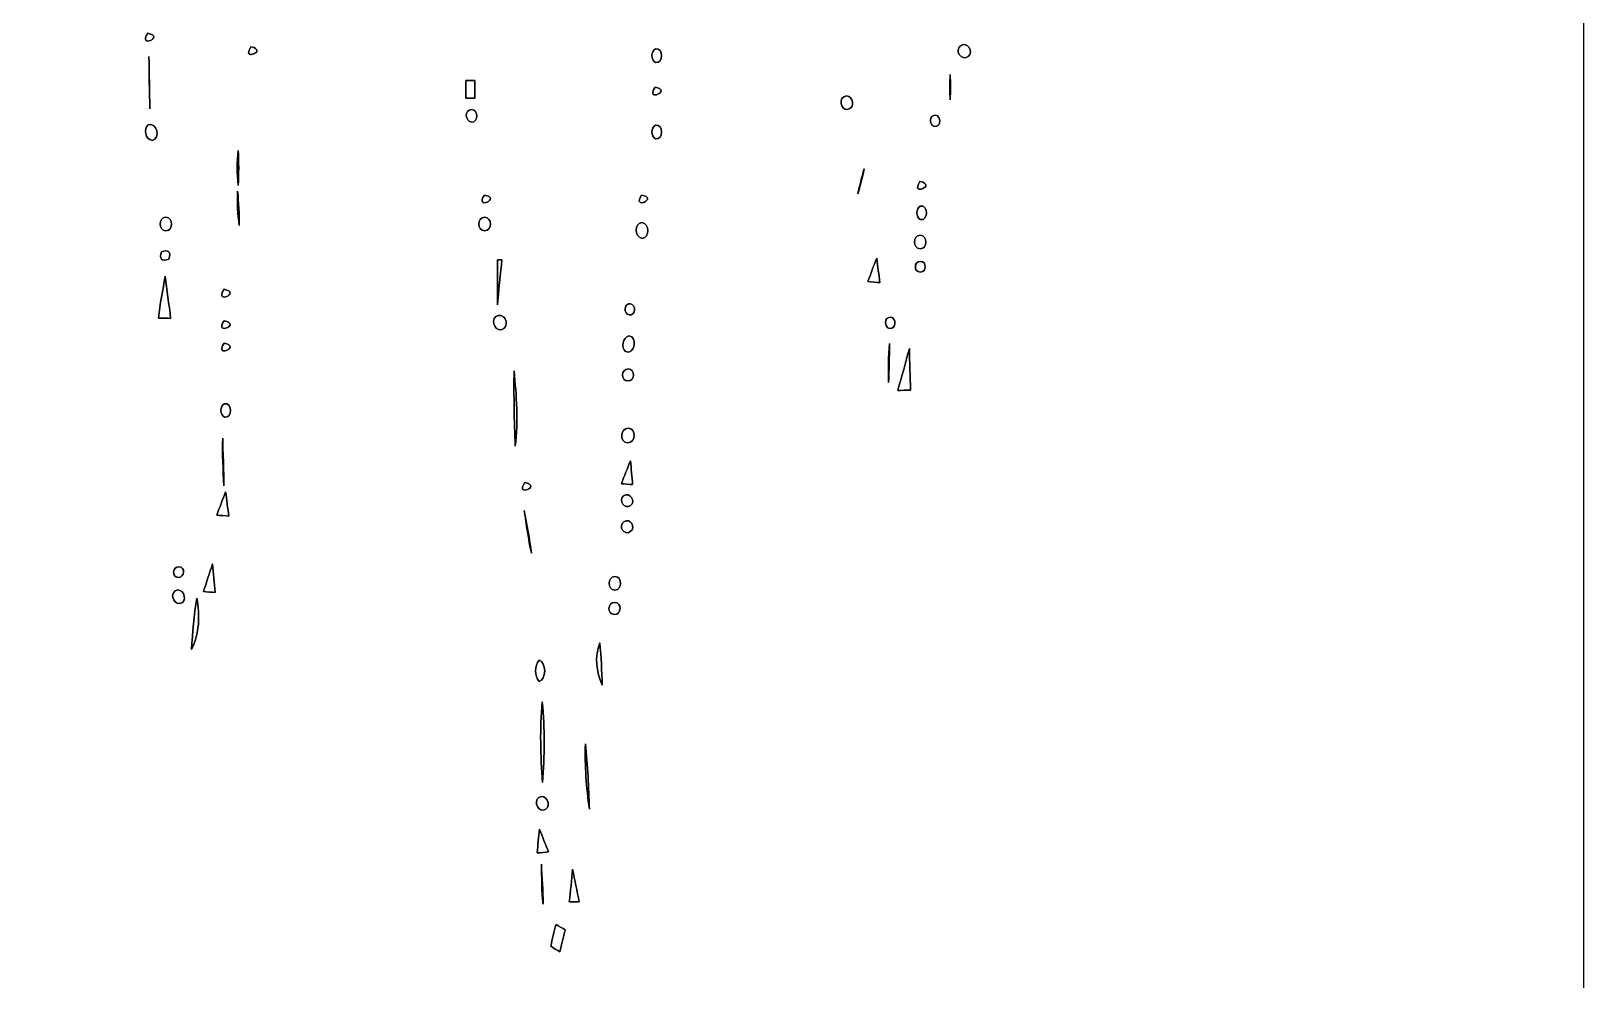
# Model space of a CAD drawing. Header units: centimetres. Extents: x -16.8 to 16.8, y -16.7 to 16.7.
# Drawn here: x 4.57 to 16.77, y 0.39 to 7.85 of the extents above; entities that cross this region are included whole.
import ezdxf

# ---------------------------------------------------------------- set-up
doc = ezdxf.new("R2010")
doc.units = ezdxf.units.CM
doc.header["$MEASUREMENT"] = 0
doc.layers.add('Layer 1', color=7, linetype='Continuous')

msp = doc.modelspace()

# ---------------------------------------------------------------- linework, layer by layer
at = {"layer": 'Layer 1', "color": 7}
for points, knots in [([(-16.77458, 16.66875), (-16.77458, 16.66875), (16.77458, 16.66875), (16.77458, 16.66875), (16.77458, 16.66875), (16.77458, 16.66875), (16.77458, -16.66875), (16.77458, -16.66875), (16.77458, -16.66875), (16.77458, -16.66875), (-16.77458, -16.66875), (-16.77458, -16.66875), (-16.77458, -16.66875), (-16.77458, -16.66875), (-16.77458, 16.66875), (-16.77458, 16.66875), (-16.77458, 16.66875), (-16.77458, 16.66875), (-16.77458, 16.66875), (-16.77458, 16.66875)], [0, 0, 0, 0, 0.16666667, 0.16666667, 0.16666667, 0.16666667, 0.33333333, 0.33333333, 0.33333333, 0.33333333, 0.5, 0.5, 0.5, 0.5, 0.66666667, 0.66666667, 0.66666667, 0.66666667, 1, 1, 1, 1]), ([(5.48993, 7.83061), (5.40879, 7.70961), (5.62857, 7.80309), (5.48993, 7.83061), (5.48993, 7.83061), (5.48993, 7.83061), (5.48993, 7.83061), (5.48993, 7.83061)], [0, 0, 0, 0, 0.33333333, 0.33333333, 0.33333333, 0.33333333, 1, 1, 1, 1]), ([(6.30132, 7.72477), (6.22018, 7.60377), (6.43996, 7.69726), (6.30132, 7.72477), (6.30132, 7.72477), (6.30132, 7.72477), (6.30132, 7.72477), (6.30132, 7.72477)], [0, 0, 0, 0, 0.33333333, 0.33333333, 0.33333333, 0.33333333, 1, 1, 1, 1]), ([(9.47984, 7.70819), (9.44174, 7.68809), (9.44174, 7.62282), (9.47984, 7.60236), (9.47984, 7.60236), (9.54334, 7.59037), (9.54334, 7.72054), (9.47984, 7.70819), (9.47984, 7.70819), (9.47984, 7.70819), (9.47984, 7.70819), (9.47984, 7.70819)], [0, 0, 0, 0, 0.25, 0.25, 0.25, 0.25, 0.5, 0.5, 0.5, 0.5, 1, 1, 1, 1]), ([(11.87732, 7.73218), (11.82476, 7.69691), (11.88332, 7.60801), (11.93518, 7.64893), (11.93518, 7.64893), (11.98704, 7.68421), (11.92847, 7.77346), (11.87732, 7.73218), (11.87732, 7.73218), (11.87732, 7.73218), (11.87732, 7.73218), (11.87732, 7.73218)], [0, 0, 0, 0, 0.25, 0.25, 0.25, 0.25, 0.5, 0.5, 0.5, 0.5, 1, 1, 1, 1]), ([(5.50686, 7.23794), (5.50474, 7.37517), (5.50227, 7.5124), (5.49981, 7.64928), (5.49981, 7.64928), (5.50122, 7.5124), (5.50333, 7.37517), (5.50686, 7.23794), (5.50686, 7.23794), (5.50686, 7.23794), (5.50686, 7.23794), (5.50686, 7.23794)], [0, 0, 0, 0, 0.25, 0.25, 0.25, 0.25, 0.5, 0.5, 0.5, 0.5, 1, 1, 1, 1]), ([(7.99042, 7.46125), (7.99006, 7.41433), (7.99006, 7.36741), (7.99042, 7.32014), (7.99042, 7.32014), (8.00806, 7.32014), (8.04333, 7.32014), (8.06097, 7.32014), (8.06097, 7.32014), (8.06062, 7.36741), (8.06062, 7.41433), (8.06097, 7.46125), (8.06097, 7.46125), (8.04333, 7.46125), (8.00806, 7.46125), (7.99042, 7.46125), (7.99042, 7.46125), (7.99042, 7.46125), (7.99042, 7.46125), (7.99042, 7.46125)], [0, 0, 0, 0, 0.16666667, 0.16666667, 0.16666667, 0.16666667, 0.33333333, 0.33333333, 0.33333333, 0.33333333, 0.5, 0.5, 0.5, 0.5, 0.66666667, 0.66666667, 0.66666667, 0.66666667, 1, 1, 1, 1]), ([(11.79442, 7.50746), (11.79266, 7.44149), (11.79266, 7.37552), (11.79442, 7.3092), (11.79442, 7.3092), (11.79795, 7.37517), (11.79795, 7.44149), (11.79442, 7.50746), (11.79442, 7.50746), (11.79442, 7.50746), (11.79442, 7.50746), (11.79442, 7.50746)], [0, 0, 0, 0, 0.25, 0.25, 0.25, 0.25, 0.5, 0.5, 0.5, 0.5, 1, 1, 1, 1]), ([(9.47632, 7.40728), (9.39518, 7.28627), (9.61496, 7.37976), (9.47632, 7.40728), (9.47632, 7.40728), (9.47632, 7.40728), (9.47632, 7.40728), (9.47632, 7.40728)], [0, 0, 0, 0, 0.33333333, 0.33333333, 0.33333333, 0.33333333, 1, 1, 1, 1]), ([(10.95975, 7.33178), (10.9093, 7.3025), (10.94916, 7.20302), (11.00596, 7.239), (11.00596, 7.239), (11.05782, 7.26828), (11.01549, 7.36494), (10.95975, 7.33178), (10.95975, 7.33178), (10.95975, 7.33178), (10.95975, 7.33178), (10.95975, 7.33178)], [0, 0, 0, 0, 0.25, 0.25, 0.25, 0.25, 0.5, 0.5, 0.5, 0.5, 1, 1, 1, 1]), ([(8.03451, 7.23159), (7.97772, 7.23018), (7.9816, 7.13775), (8.03451, 7.13211), (8.03451, 7.13211), (8.09025, 7.13176), (8.08849, 7.22983), (8.03451, 7.23159), (8.03451, 7.23159), (8.03451, 7.23159), (8.03451, 7.23159), (8.03451, 7.23159)], [0, 0, 0, 0, 0.25, 0.25, 0.25, 0.25, 0.5, 0.5, 0.5, 0.5, 1, 1, 1, 1]), ([(11.6653, 7.18608), (11.61979, 7.17021), (11.63814, 7.08554), (11.68859, 7.10142), (11.68859, 7.10142), (11.73339, 7.11764), (11.71504, 7.20231), (11.6653, 7.18608), (11.6653, 7.18608), (11.6653, 7.18608), (11.6653, 7.18608), (11.6653, 7.18608)], [0, 0, 0, 0, 0.25, 0.25, 0.25, 0.25, 0.5, 0.5, 0.5, 0.5, 1, 1, 1, 1]), ([(5.49381, 7.11165), (5.45359, 7.07884), (5.47194, 6.99841), (5.5245, 6.98994), (5.5245, 6.98994), (5.59752, 6.99841), (5.56048, 7.13846), (5.49381, 7.11165), (5.49381, 7.11165), (5.49381, 7.11165), (5.49381, 7.11165), (5.49381, 7.11165)], [0, 0, 0, 0, 0.25, 0.25, 0.25, 0.25, 0.5, 0.5, 0.5, 0.5, 1, 1, 1, 1]), ([(9.47984, 7.10847), (9.44174, 7.08836), (9.44174, 7.0231), (9.47984, 7.00264), (9.47984, 7.00264), (9.54334, 6.99064), (9.54334, 7.12082), (9.47984, 7.10847), (9.47984, 7.10847), (9.47984, 7.10847), (9.47984, 7.10847), (9.47984, 7.10847)], [0, 0, 0, 0, 0.25, 0.25, 0.25, 0.25, 0.5, 0.5, 0.5, 0.5, 1, 1, 1, 1]), ([(6.20183, 6.63646), (6.20571, 6.72782), (6.20571, 6.81919), (6.20183, 6.91021), (6.20183, 6.91021), (6.18984, 6.81919), (6.18984, 6.72747), (6.20183, 6.63646), (6.20183, 6.63646), (6.20183, 6.63646), (6.20183, 6.63646), (6.20183, 6.63646)], [0, 0, 0, 0, 0.25, 0.25, 0.25, 0.25, 0.5, 0.5, 0.5, 0.5, 1, 1, 1, 1]), ([(11.06981, 6.56907), (11.08922, 6.63399), (11.10509, 6.69996), (11.11991, 6.76593), (11.11991, 6.76593), (11.10015, 6.70101), (11.08357, 6.6354), (11.06981, 6.56907), (11.06981, 6.56907), (11.06981, 6.56907), (11.06981, 6.56907), (11.06981, 6.56907)], [0, 0, 0, 0, 0.25, 0.25, 0.25, 0.25, 0.5, 0.5, 0.5, 0.5, 1, 1, 1, 1]), ([(6.20959, 6.32037), (6.20889, 6.41032), (6.20466, 6.50028), (6.19654, 6.58989), (6.19654, 6.58989), (6.19054, 6.49993), (6.19831, 6.40962), (6.20959, 6.32037), (6.20959, 6.32037), (6.20959, 6.32037), (6.20959, 6.32037), (6.20959, 6.32037)], [0, 0, 0, 0, 0.25, 0.25, 0.25, 0.25, 0.5, 0.5, 0.5, 0.5, 1, 1, 1, 1]), ([(11.55771, 6.66644), (11.47657, 6.54544), (11.69635, 6.63892), (11.55771, 6.66644), (11.55771, 6.66644), (11.55771, 6.66644), (11.55771, 6.66644), (11.55771, 6.66644)], [0, 0, 0, 0, 0.33333333, 0.33333333, 0.33333333, 0.33333333, 1, 1, 1, 1]), ([(8.13576, 6.56061), (8.05462, 6.43961), (8.2744, 6.53309), (8.13576, 6.56061), (8.13576, 6.56061), (8.13576, 6.56061), (8.13576, 6.56061), (8.13576, 6.56061)], [0, 0, 0, 0, 0.33333333, 0.33333333, 0.33333333, 0.33333333, 1, 1, 1, 1]), ([(9.37048, 6.56061), (9.28934, 6.43961), (9.50912, 6.53309), (9.37048, 6.56061), (9.37048, 6.56061), (9.37048, 6.56061), (9.37048, 6.56061), (9.37048, 6.56061)], [0, 0, 0, 0, 0.33333333, 0.33333333, 0.33333333, 0.33333333, 1, 1, 1, 1]), ([(11.56123, 6.47347), (11.52313, 6.45336), (11.52313, 6.3881), (11.56123, 6.36764), (11.56123, 6.36764), (11.62473, 6.35564), (11.62473, 6.48582), (11.56123, 6.47347), (11.56123, 6.47347), (11.56123, 6.47347), (11.56123, 6.47347), (11.56123, 6.47347)], [0, 0, 0, 0, 0.25, 0.25, 0.25, 0.25, 0.5, 0.5, 0.5, 0.5, 1, 1, 1, 1]), ([(5.6328, 6.38598), (5.57142, 6.38387), (5.57142, 6.28121), (5.6328, 6.27874), (5.6328, 6.27874), (5.69313, 6.27944), (5.69313, 6.38563), (5.6328, 6.38598), (5.6328, 6.38598), (5.6328, 6.38598), (5.6328, 6.38598), (5.6328, 6.38598)], [0, 0, 0, 0, 0.25, 0.25, 0.25, 0.25, 0.5, 0.5, 0.5, 0.5, 1, 1, 1, 1]), ([(8.13752, 6.38598), (8.07614, 6.38387), (8.07614, 6.28121), (8.13752, 6.27874), (8.13752, 6.27874), (8.19785, 6.27944), (8.19785, 6.38563), (8.13752, 6.38598), (8.13752, 6.38598), (8.13752, 6.38598), (8.13752, 6.38598), (8.13752, 6.38598)], [0, 0, 0, 0, 0.25, 0.25, 0.25, 0.25, 0.5, 0.5, 0.5, 0.5, 1, 1, 1, 1]), ([(9.37295, 6.34506), (9.3091, 6.33695), (9.31616, 6.23006), (9.37507, 6.21877), (9.37507, 6.21877), (9.43645, 6.22441), (9.43257, 6.33871), (9.37295, 6.34506), (9.37295, 6.34506), (9.37295, 6.34506), (9.37295, 6.34506), (9.37295, 6.34506)], [0, 0, 0, 0, 0.25, 0.25, 0.25, 0.25, 0.5, 0.5, 0.5, 0.5, 1, 1, 1, 1]), ([(11.55947, 6.24487), (11.49809, 6.24276), (11.49809, 6.1401), (11.55947, 6.13763), (11.55947, 6.13763), (11.61979, 6.13833), (11.61979, 6.24452), (11.55947, 6.24487), (11.55947, 6.24487), (11.55947, 6.24487), (11.55947, 6.24487), (11.55947, 6.24487)], [0, 0, 0, 0, 0.25, 0.25, 0.25, 0.25, 0.5, 0.5, 0.5, 0.5, 1, 1, 1, 1]), ([(5.59752, 6.1147), (5.57883, 6.05755), (5.59858, 6.03779), (5.65609, 6.05614), (5.65609, 6.05614), (5.67408, 6.11364), (5.65467, 6.13304), (5.59752, 6.1147), (5.59752, 6.1147), (5.59752, 6.1147), (5.59752, 6.1147), (5.59752, 6.1147)], [0, 0, 0, 0, 0.25, 0.25, 0.25, 0.25, 0.5, 0.5, 0.5, 0.5, 1, 1, 1, 1]), ([(8.23736, 6.05014), (8.23736, 5.96194), (8.23736, 5.78556), (8.23736, 5.69736), (8.23736, 5.69736), (8.24618, 5.78556), (8.26382, 5.96194), (8.27264, 6.05014), (8.27264, 6.05014), (8.27264, 6.05014), (8.23736, 6.05014), (8.23736, 6.05014), (8.23736, 6.05014), (8.23736, 6.05014), (8.23736, 6.05014), (8.23736, 6.05014)], [0, 0, 0, 0, 0.2, 0.2, 0.2, 0.2, 0.4, 0.4, 0.4, 0.4, 0.6, 0.6, 0.6, 0.6, 1, 1, 1, 1]), ([(11.14848, 5.8801), (11.17212, 5.87834), (11.21939, 5.87446), (11.24303, 5.87234), (11.24303, 5.87234), (11.23421, 5.93619), (11.22574, 6.00004), (11.21763, 6.06354), (11.21763, 6.06354), (11.19329, 6.00287), (11.17036, 5.94184), (11.14848, 5.8801), (11.14848, 5.8801), (11.14848, 5.8801), (11.14848, 5.8801), (11.14848, 5.8801)], [0, 0, 0, 0, 0.2, 0.2, 0.2, 0.2, 0.4, 0.4, 0.4, 0.4, 0.6, 0.6, 0.6, 0.6, 1, 1, 1, 1]), ([(11.56053, 6.0392), (11.50832, 6.03991), (11.50832, 5.95489), (11.56053, 5.95524), (11.56053, 5.95524), (11.61203, 5.95348), (11.61203, 6.04132), (11.56053, 6.0392), (11.56053, 6.0392), (11.56053, 6.0392), (11.56053, 6.0392), (11.56053, 6.0392)], [0, 0, 0, 0, 0.25, 0.25, 0.25, 0.25, 0.5, 0.5, 0.5, 0.5, 1, 1, 1, 1]), ([(5.57389, 5.594), (5.59788, 5.59329), (5.64586, 5.59188), (5.66984, 5.59153), (5.66984, 5.59153), (5.65856, 5.70124), (5.6388, 5.81448), (5.62822, 5.92243), (5.62822, 5.92243), (5.60705, 5.81343), (5.588, 5.70512), (5.57389, 5.594), (5.57389, 5.594), (5.57389, 5.594), (5.57389, 5.594), (5.57389, 5.594)], [0, 0, 0, 0, 0.2, 0.2, 0.2, 0.2, 0.4, 0.4, 0.4, 0.4, 0.6, 0.6, 0.6, 0.6, 1, 1, 1, 1]), ([(6.08965, 5.81978), (6.00851, 5.69877), (6.22829, 5.79226), (6.08965, 5.81978), (6.08965, 5.81978), (6.08965, 5.81978), (6.08965, 5.81978), (6.08965, 5.81978)], [0, 0, 0, 0, 0.33333333, 0.33333333, 0.33333333, 0.33333333, 1, 1, 1, 1]), ([(8.24583, 5.61446), (8.18162, 5.60035), (8.20491, 5.49169), (8.26841, 5.50263), (8.26841, 5.50263), (8.33332, 5.51674), (8.31144, 5.62786), (8.24583, 5.61446), (8.24583, 5.61446), (8.24583, 5.61446), (8.24583, 5.61446), (8.24583, 5.61446)], [0, 0, 0, 0, 0.25, 0.25, 0.25, 0.25, 0.5, 0.5, 0.5, 0.5, 1, 1, 1, 1]), ([(9.26641, 5.70442), (9.22091, 5.68854), (9.23925, 5.60388), (9.2897, 5.61975), (9.2897, 5.61975), (9.3345, 5.63598), (9.31616, 5.72064), (9.26641, 5.70442), (9.26641, 5.70442), (9.26641, 5.70442), (9.26641, 5.70442), (9.26641, 5.70442)], [0, 0, 0, 0, 0.25, 0.25, 0.25, 0.25, 0.5, 0.5, 0.5, 0.5, 1, 1, 1, 1]), ([(11.31252, 5.59858), (11.26702, 5.58271), (11.28536, 5.49804), (11.33581, 5.51392), (11.33581, 5.51392), (11.38061, 5.53014), (11.36227, 5.61481), (11.31252, 5.59858), (11.31252, 5.59858), (11.31252, 5.59858), (11.31252, 5.59858), (11.31252, 5.59858)], [0, 0, 0, 0, 0.25, 0.25, 0.25, 0.25, 0.5, 0.5, 0.5, 0.5, 1, 1, 1, 1]), ([(6.08965, 5.57283), (6.00851, 5.45183), (6.22829, 5.54531), (6.08965, 5.57283), (6.08965, 5.57283), (6.08965, 5.57283), (6.08965, 5.57283), (6.08965, 5.57283)], [0, 0, 0, 0, 0.33333333, 0.33333333, 0.33333333, 0.33333333, 1, 1, 1, 1]), ([(6.08965, 5.39644), (6.00851, 5.27544), (6.22829, 5.36893), (6.08965, 5.39644), (6.08965, 5.39644), (6.08965, 5.39644), (6.08965, 5.39644), (6.08965, 5.39644)], [0, 0, 0, 0, 0.33333333, 0.33333333, 0.33333333, 0.33333333, 1, 1, 1, 1]), ([(9.27029, 5.45465), (9.22337, 5.43913), (9.20503, 5.36257), (9.24489, 5.33012), (9.24489, 5.33012), (9.31616, 5.30154), (9.34261, 5.45006), (9.27029, 5.45465), (9.27029, 5.45465), (9.27029, 5.45465), (9.27029, 5.45465), (9.27029, 5.45465)], [0, 0, 0, 0, 0.25, 0.25, 0.25, 0.25, 0.5, 0.5, 0.5, 0.5, 1, 1, 1, 1]), ([(11.31147, 5.08776), (11.3157, 5.18936), (11.31782, 5.29131), (11.31782, 5.39291), (11.31782, 5.39291), (11.31111, 5.29202), (11.30617, 5.18901), (11.31147, 5.08776), (11.31147, 5.08776), (11.31147, 5.08776), (11.31147, 5.08776), (11.31147, 5.08776)], [0, 0, 0, 0, 0.25, 0.25, 0.25, 0.25, 0.5, 0.5, 0.5, 0.5, 1, 1, 1, 1]), ([(11.38343, 5.02567), (11.40848, 5.02603), (11.45857, 5.02708), (11.48362, 5.02779), (11.48362, 5.02779), (11.48292, 5.13609), (11.47339, 5.24792), (11.47516, 5.35481), (11.47516, 5.35481), (11.44376, 5.24545), (11.41589, 5.13468), (11.38343, 5.02567), (11.38343, 5.02567), (11.38343, 5.02567), (11.38343, 5.02567), (11.38343, 5.02567)], [0, 0, 0, 0, 0.2, 0.2, 0.2, 0.2, 0.4, 0.4, 0.4, 0.4, 0.6, 0.6, 0.6, 0.6, 1, 1, 1, 1]), ([(8.36859, 5.17948), (8.36612, 4.98263), (8.36895, 4.78578), (8.37812, 4.58858), (8.37812, 4.58858), (8.40176, 4.78473), (8.38694, 4.98369), (8.36859, 5.17948), (8.36859, 5.17948), (8.36859, 5.17948), (8.36859, 5.17948), (8.36859, 5.17948)], [0, 0, 0, 0, 0.25, 0.25, 0.25, 0.25, 0.5, 0.5, 0.5, 0.5, 1, 1, 1, 1]), ([(9.26536, 5.19395), (9.20785, 5.19606), (9.20291, 5.0994), (9.26253, 5.10011), (9.26253, 5.10011), (9.31968, 5.09729), (9.32392, 5.19536), (9.26536, 5.19395), (9.26536, 5.19395), (9.26536, 5.19395), (9.26536, 5.19395), (9.26536, 5.19395)], [0, 0, 0, 0, 0.25, 0.25, 0.25, 0.25, 0.5, 0.5, 0.5, 0.5, 1, 1, 1, 1]), ([(6.09318, 4.92125), (6.05508, 4.90114), (6.05508, 4.83588), (6.09318, 4.81542), (6.09318, 4.81542), (6.15668, 4.80342), (6.15668, 4.9336), (6.09318, 4.92125), (6.09318, 4.92125), (6.09318, 4.92125), (6.09318, 4.92125), (6.09318, 4.92125)], [0, 0, 0, 0, 0.25, 0.25, 0.25, 0.25, 0.5, 0.5, 0.5, 0.5, 1, 1, 1, 1]), ([(6.0893, 4.27531), (6.08683, 4.3688), (6.08154, 4.55612), (6.07907, 4.64996), (6.07907, 4.64996), (6.07554, 4.52508), (6.08189, 4.4002), (6.0893, 4.27531), (6.0893, 4.27531), (6.0893, 4.27531), (6.0893, 4.27531), (6.0893, 4.27531)], [0, 0, 0, 0, 0.25, 0.25, 0.25, 0.25, 0.5, 0.5, 0.5, 0.5, 1, 1, 1, 1]), ([(9.26536, 4.72899), (9.2008, 4.72828), (9.19409, 4.6161), (9.26147, 4.61327), (9.26147, 4.61327), (9.32568, 4.61327), (9.33168, 4.72722), (9.26536, 4.72899), (9.26536, 4.72899), (9.26536, 4.72899), (9.26536, 4.72899), (9.26536, 4.72899)], [0, 0, 0, 0, 0.25, 0.25, 0.25, 0.25, 0.5, 0.5, 0.5, 0.5, 1, 1, 1, 1]), ([(9.21173, 4.2926), (9.23396, 4.29048), (9.27806, 4.28696), (9.30028, 4.28519), (9.30028, 4.28519), (9.29428, 4.34763), (9.28864, 4.41043), (9.28335, 4.47287), (9.28335, 4.47287), (9.25865, 4.41325), (9.23466, 4.35292), (9.21173, 4.2926), (9.21173, 4.2926), (9.21173, 4.2926), (9.21173, 4.2926), (9.21173, 4.2926)], [0, 0, 0, 0, 0.2, 0.2, 0.2, 0.2, 0.4, 0.4, 0.4, 0.4, 0.6, 0.6, 0.6, 0.6, 1, 1, 1, 1]), ([(8.45326, 4.30283), (8.37212, 4.18183), (8.5919, 4.27531), (8.45326, 4.30283), (8.45326, 4.30283), (8.45326, 4.30283), (8.45326, 4.30283), (8.45326, 4.30283)], [0, 0, 0, 0, 0.33333333, 0.33333333, 0.33333333, 0.33333333, 1, 1, 1, 1]), ([(6.03321, 4.04566), (6.05684, 4.04389), (6.10411, 4.04001), (6.12775, 4.03789), (6.12775, 4.03789), (6.11893, 4.10175), (6.11046, 4.1656), (6.10235, 4.2291), (6.10235, 4.2291), (6.07836, 4.16842), (6.05508, 4.10739), (6.03321, 4.04566), (6.03321, 4.04566), (6.03321, 4.04566), (6.03321, 4.04566), (6.03321, 4.04566)], [0, 0, 0, 0, 0.2, 0.2, 0.2, 0.2, 0.4, 0.4, 0.4, 0.4, 0.6, 0.6, 0.6, 0.6, 1, 1, 1, 1]), ([(9.22937, 4.19735), (9.18245, 4.16419), (9.23784, 4.08411), (9.28441, 4.1215), (9.28441, 4.1215), (9.33062, 4.15466), (9.27488, 4.23369), (9.22937, 4.19735), (9.22937, 4.19735), (9.22937, 4.19735), (9.22937, 4.19735), (9.22937, 4.19735)], [0, 0, 0, 0, 0.25, 0.25, 0.25, 0.25, 0.5, 0.5, 0.5, 0.5, 1, 1, 1, 1]), ([(8.44867, 4.0827), (8.46349, 3.96981), (8.48184, 3.85904), (8.50441, 3.7465), (8.50441, 3.7465), (8.49207, 3.85939), (8.46808, 3.97192), (8.44867, 4.0827), (8.44867, 4.0827), (8.44867, 4.0827), (8.44867, 4.0827), (8.44867, 4.0827)], [0, 0, 0, 0, 0.25, 0.25, 0.25, 0.25, 0.5, 0.5, 0.5, 0.5, 1, 1, 1, 1]), ([(9.23149, 3.99274), (9.18245, 3.96205), (9.23396, 3.87879), (9.28194, 3.91689), (9.28194, 3.91689), (9.33097, 3.94794), (9.27911, 4.03084), (9.23149, 3.99274), (9.23149, 3.99274), (9.23149, 3.99274), (9.23149, 3.99274), (9.23149, 3.99274)], [0, 0, 0, 0, 0.25, 0.25, 0.25, 0.25, 0.5, 0.5, 0.5, 0.5, 1, 1, 1, 1]), ([(5.92878, 3.44487), (5.95171, 3.44346), (5.99757, 3.44029), (6.02086, 3.43888), (6.02086, 3.43888), (6.0138, 3.51367), (6.00675, 3.5881), (5.99969, 3.66254), (5.99969, 3.66254), (5.975, 3.59057), (5.95136, 3.5179), (5.92878, 3.44487), (5.92878, 3.44487), (5.92878, 3.44487), (5.92878, 3.44487), (5.92878, 3.44487)], [0, 0, 0, 0, 0.2, 0.2, 0.2, 0.2, 0.4, 0.4, 0.4, 0.4, 0.6, 0.6, 0.6, 0.6, 1, 1, 1, 1]), ([(5.73546, 3.64031), (5.68501, 3.64314), (5.67584, 3.55671), (5.72982, 3.55635), (5.72982, 3.55635), (5.77956, 3.55388), (5.78873, 3.64031), (5.73546, 3.64031), (5.73546, 3.64031), (5.73546, 3.64031), (5.73546, 3.64031), (5.73546, 3.64031)], [0, 0, 0, 0, 0.25, 0.25, 0.25, 0.25, 0.5, 0.5, 0.5, 0.5, 1, 1, 1, 1]), ([(9.16058, 3.56376), (9.0992, 3.56164), (9.0992, 3.45899), (9.16058, 3.45652), (9.16058, 3.45652), (9.22091, 3.45722), (9.22091, 3.56341), (9.16058, 3.56376), (9.16058, 3.56376), (9.16058, 3.56376), (9.16058, 3.56376), (9.16058, 3.56376)], [0, 0, 0, 0, 0.25, 0.25, 0.25, 0.25, 0.5, 0.5, 0.5, 0.5, 1, 1, 1, 1]), ([(5.70583, 3.45087), (5.65714, 3.41806), (5.70512, 3.32493), (5.75945, 3.35774), (5.75945, 3.35774), (5.80743, 3.3909), (5.75945, 3.48403), (5.70583, 3.45087), (5.70583, 3.45087), (5.70583, 3.45087), (5.70583, 3.45087), (5.70583, 3.45087)], [0, 0, 0, 0, 0.25, 0.25, 0.25, 0.25, 0.5, 0.5, 0.5, 0.5, 1, 1, 1, 1]), ([(5.83424, 2.98909), (5.89597, 3.11397), (5.90127, 3.2579), (5.87622, 3.39407), (5.87622, 3.39407), (5.85011, 3.26037), (5.84271, 3.12491), (5.83424, 2.98909), (5.83424, 2.98909), (5.83424, 2.98909), (5.83424, 2.98909), (5.83424, 2.98909)], [0, 0, 0, 0, 0.25, 0.25, 0.25, 0.25, 0.5, 0.5, 0.5, 0.5, 1, 1, 1, 1]), ([(9.15952, 3.3595), (9.10202, 3.36162), (9.09708, 3.26496), (9.1567, 3.26566), (9.1567, 3.26566), (9.21385, 3.26284), (9.21808, 3.36091), (9.15952, 3.3595), (9.15952, 3.3595), (9.15952, 3.3595), (9.15952, 3.3595), (9.15952, 3.3595)], [0, 0, 0, 0, 0.25, 0.25, 0.25, 0.25, 0.5, 0.5, 0.5, 0.5, 1, 1, 1, 1]), ([(9.0618, 2.71074), (9.05792, 2.82152), (9.05157, 2.93194), (9.04275, 3.042), (9.04275, 3.042), (8.99795, 2.93264), (9.01382, 2.81622), (9.0618, 2.71074), (9.0618, 2.71074), (9.0618, 2.71074), (9.0618, 2.71074), (9.0618, 2.71074)], [0, 0, 0, 0, 0.25, 0.25, 0.25, 0.25, 0.5, 0.5, 0.5, 0.5, 1, 1, 1, 1]), ([(8.5658, 2.90583), (8.52805, 2.86279), (8.52805, 2.78201), (8.5658, 2.73861), (8.5658, 2.73861), (8.6233, 2.75237), (8.6233, 2.89243), (8.5658, 2.90583), (8.5658, 2.90583), (8.5658, 2.90583), (8.5658, 2.90583), (8.5658, 2.90583)], [0, 0, 0, 0, 0.25, 0.25, 0.25, 0.25, 0.5, 0.5, 0.5, 0.5, 1, 1, 1, 1]), ([(8.59226, 1.94451), (8.60954, 2.15547), (8.60989, 2.36749), (8.59049, 2.5781), (8.59049, 2.5781), (8.56862, 2.36784), (8.57744, 2.15547), (8.59226, 1.94451), (8.59226, 1.94451), (8.59226, 1.94451), (8.59226, 1.94451), (8.59226, 1.94451)], [0, 0, 0, 0, 0.25, 0.25, 0.25, 0.25, 0.5, 0.5, 0.5, 0.5, 1, 1, 1, 1]), ([(8.92916, 2.24896), (8.92351, 2.07716), (8.93586, 1.90571), (8.9602, 1.73567), (8.9602, 1.73567), (8.95421, 1.90712), (8.94821, 2.07857), (8.92916, 2.24896), (8.92916, 2.24896), (8.92916, 2.24896), (8.92916, 2.24896), (8.92916, 2.24896)], [0, 0, 0, 0, 0.25, 0.25, 0.25, 0.25, 0.5, 0.5, 0.5, 0.5, 1, 1, 1, 1]), ([(8.56333, 1.82809), (8.51464, 1.79529), (8.56262, 1.70215), (8.61695, 1.73496), (8.61695, 1.73496), (8.66493, 1.76812), (8.61695, 1.86126), (8.56333, 1.82809), (8.56333, 1.82809), (8.56333, 1.82809), (8.56333, 1.82809), (8.56333, 1.82809)], [0, 0, 0, 0, 0.25, 0.25, 0.25, 0.25, 0.5, 0.5, 0.5, 0.5, 1, 1, 1, 1]), ([(8.56721, 1.58009), (8.56121, 1.51765), (8.55557, 1.45521), (8.55027, 1.39241), (8.55027, 1.39241), (8.5725, 1.39418), (8.6166, 1.39771), (8.63882, 1.39982), (8.63882, 1.39982), (8.61519, 1.46015), (8.59155, 1.52047), (8.56721, 1.58009), (8.56721, 1.58009), (8.56721, 1.58009), (8.56721, 1.58009), (8.56721, 1.58009)], [0, 0, 0, 0, 0.2, 0.2, 0.2, 0.2, 0.4, 0.4, 0.4, 0.4, 0.6, 0.6, 0.6, 0.6, 1, 1, 1, 1]), ([(8.59684, 0.98848), (8.59861, 1.09255), (8.58414, 1.20297), (8.58344, 1.30457), (8.58344, 1.30457), (8.58591, 1.19768), (8.58379, 1.09749), (8.59684, 0.98848), (8.59684, 0.98848), (8.59684, 0.98848), (8.59684, 0.98848), (8.59684, 0.98848)], [0, 0, 0, 0, 0.25, 0.25, 0.25, 0.25, 0.5, 0.5, 0.5, 0.5, 1, 1, 1, 1]), ([(8.82862, 1.26365), (8.82015, 1.17828), (8.81204, 1.09326), (8.80251, 1.00789), (8.80251, 1.00789), (8.82191, 1.00753), (8.86107, 1.00753), (8.88047, 1.00753), (8.88047, 1.00753), (8.86284, 1.09291), (8.84484, 1.17934), (8.82862, 1.26365), (8.82862, 1.26365), (8.82862, 1.26365), (8.82862, 1.26365), (8.82862, 1.26365)], [0, 0, 0, 0, 0.2, 0.2, 0.2, 0.2, 0.4, 0.4, 0.4, 0.4, 0.6, 0.6, 0.6, 0.6, 1, 1, 1, 1]), ([(8.69809, 0.83044), (8.68362, 0.77329), (8.66951, 0.71614), (8.65646, 0.65864), (8.65646, 0.65864), (8.67445, 0.6477), (8.71079, 0.62653), (8.72913, 0.61595), (8.72913, 0.61595), (8.74324, 0.67345), (8.757, 0.7306), (8.77076, 0.78775), (8.77076, 0.78775), (8.75277, 0.79869), (8.71643, 0.81986), (8.69809, 0.83044), (8.69809, 0.83044), (8.69809, 0.83044), (8.69809, 0.83044), (8.69809, 0.83044)], [0, 0, 0, 0, 0.16666667, 0.16666667, 0.16666667, 0.16666667, 0.33333333, 0.33333333, 0.33333333, 0.33333333, 0.5, 0.5, 0.5, 0.5, 0.66666667, 0.66666667, 0.66666667, 0.66666667, 1, 1, 1, 1])]:
    msp.add_open_spline(points, degree=3, knots=knots, dxfattribs=at)
at = {"layer": 'Layer 1', "color": 254}
for points in [[(5.48993, 7.83061), (5.62857, 7.80309), (5.40879, 7.70961), (5.48993, 7.83061)], [(6.30132, 7.72477), (6.43996, 7.69726), (6.22018, 7.60377), (6.30132, 7.72477)], [(9.47632, 7.40728), (9.61496, 7.37976), (9.39518, 7.28627), (9.47632, 7.40728)], [(11.55771, 6.66644), (11.69635, 6.63892), (11.47657, 6.54544), (11.55771, 6.66644)], [(8.13576, 6.56061), (8.2744, 6.53309), (8.05462, 6.43961), (8.13576, 6.56061)], [(9.37048, 6.56061), (9.50912, 6.53309), (9.28934, 6.43961), (9.37048, 6.56061)], [(6.08965, 5.81978), (6.22829, 5.79226), (6.00851, 5.69877), (6.08965, 5.81978)], [(6.08965, 5.57283), (6.22829, 5.54531), (6.00851, 5.45183), (6.08965, 5.57283)], [(6.08965, 5.39644), (6.22829, 5.36893), (6.00851, 5.27544), (6.08965, 5.39644)], [(8.45326, 4.30283), (8.5919, 4.27531), (8.37212, 4.18183), (8.45326, 4.30283)]]:
    msp.add_open_spline(points, degree=3, dxfattribs=at)
for points, knots in [([(9.47984, 7.70819), (9.54334, 7.72054), (9.54334, 7.59037), (9.47984, 7.60236), (9.47984, 7.60236), (9.44174, 7.62282), (9.44174, 7.68809), (9.47984, 7.70819)], [0, 0, 0, 0, 0.33333333, 0.33333333, 0.33333333, 0.33333333, 1, 1, 1, 1]), ([(11.87732, 7.73218), (11.92847, 7.77346), (11.98704, 7.68421), (11.93518, 7.64893), (11.93518, 7.64893), (11.88332, 7.60801), (11.82476, 7.69691), (11.87732, 7.73218)], [0, 0, 0, 0, 0.33333333, 0.33333333, 0.33333333, 0.33333333, 1, 1, 1, 1]), ([(5.50686, 7.23794), (5.50333, 7.37517), (5.50122, 7.5124), (5.49981, 7.64928), (5.49981, 7.64928), (5.50227, 7.5124), (5.50474, 7.37517), (5.50686, 7.23794)], [0, 0, 0, 0, 0.33333333, 0.33333333, 0.33333333, 0.33333333, 1, 1, 1, 1]), ([(7.99042, 7.46125), (8.00806, 7.46125), (8.04333, 7.46125), (8.06097, 7.46125), (8.06097, 7.46125), (8.06062, 7.41433), (8.06062, 7.36741), (8.06097, 7.32014), (8.06097, 7.32014), (8.04333, 7.32014), (8.00806, 7.32014), (7.99042, 7.32014), (7.99042, 7.32014), (7.99006, 7.36741), (7.99006, 7.41433), (7.99042, 7.46125)], [0, 0, 0, 0, 0.2, 0.2, 0.2, 0.2, 0.4, 0.4, 0.4, 0.4, 0.6, 0.6, 0.6, 0.6, 1, 1, 1, 1]), ([(11.79442, 7.50746), (11.79795, 7.44149), (11.79795, 7.37517), (11.79442, 7.3092), (11.79442, 7.3092), (11.79266, 7.37552), (11.79266, 7.44149), (11.79442, 7.50746)], [0, 0, 0, 0, 0.33333333, 0.33333333, 0.33333333, 0.33333333, 1, 1, 1, 1]), ([(10.95975, 7.33178), (11.01549, 7.36494), (11.05782, 7.26828), (11.00596, 7.239), (11.00596, 7.239), (10.94916, 7.20302), (10.9093, 7.3025), (10.95975, 7.33178)], [0, 0, 0, 0, 0.33333333, 0.33333333, 0.33333333, 0.33333333, 1, 1, 1, 1]), ([(8.03451, 7.23159), (8.08849, 7.22983), (8.09025, 7.13176), (8.03451, 7.13211), (8.03451, 7.13211), (7.9816, 7.13775), (7.97772, 7.23018), (8.03451, 7.23159)], [0, 0, 0, 0, 0.33333333, 0.33333333, 0.33333333, 0.33333333, 1, 1, 1, 1]), ([(11.6653, 7.18608), (11.71504, 7.20231), (11.73339, 7.11764), (11.68859, 7.10142), (11.68859, 7.10142), (11.63814, 7.08554), (11.61979, 7.17021), (11.6653, 7.18608)], [0, 0, 0, 0, 0.33333333, 0.33333333, 0.33333333, 0.33333333, 1, 1, 1, 1]), ([(5.49381, 7.11165), (5.56048, 7.13846), (5.59752, 6.99841), (5.5245, 6.98994), (5.5245, 6.98994), (5.47194, 6.99841), (5.45359, 7.07884), (5.49381, 7.11165)], [0, 0, 0, 0, 0.33333333, 0.33333333, 0.33333333, 0.33333333, 1, 1, 1, 1]), ([(9.47984, 7.10847), (9.54334, 7.12082), (9.54334, 6.99064), (9.47984, 7.00264), (9.47984, 7.00264), (9.44174, 7.0231), (9.44174, 7.08836), (9.47984, 7.10847)], [0, 0, 0, 0, 0.33333333, 0.33333333, 0.33333333, 0.33333333, 1, 1, 1, 1]), ([(6.20183, 6.63646), (6.18984, 6.72747), (6.18984, 6.81919), (6.20183, 6.91021), (6.20183, 6.91021), (6.20571, 6.81919), (6.20571, 6.72782), (6.20183, 6.63646)], [0, 0, 0, 0, 0.33333333, 0.33333333, 0.33333333, 0.33333333, 1, 1, 1, 1]), ([(11.06981, 6.56907), (11.08357, 6.6354), (11.10015, 6.70101), (11.11991, 6.76593), (11.11991, 6.76593), (11.10509, 6.69996), (11.08922, 6.63399), (11.06981, 6.56907)], [0, 0, 0, 0, 0.33333333, 0.33333333, 0.33333333, 0.33333333, 1, 1, 1, 1]), ([(6.20959, 6.32037), (6.19831, 6.40962), (6.19054, 6.49993), (6.19654, 6.58989), (6.19654, 6.58989), (6.20466, 6.50028), (6.20889, 6.41032), (6.20959, 6.32037)], [0, 0, 0, 0, 0.33333333, 0.33333333, 0.33333333, 0.33333333, 1, 1, 1, 1]), ([(11.56123, 6.47347), (11.62473, 6.48582), (11.62473, 6.35564), (11.56123, 6.36764), (11.56123, 6.36764), (11.52313, 6.3881), (11.52313, 6.45336), (11.56123, 6.47347)], [0, 0, 0, 0, 0.33333333, 0.33333333, 0.33333333, 0.33333333, 1, 1, 1, 1]), ([(5.6328, 6.38598), (5.69313, 6.38563), (5.69313, 6.27944), (5.6328, 6.27874), (5.6328, 6.27874), (5.57142, 6.28121), (5.57142, 6.38387), (5.6328, 6.38598)], [0, 0, 0, 0, 0.33333333, 0.33333333, 0.33333333, 0.33333333, 1, 1, 1, 1]), ([(8.13752, 6.38598), (8.19785, 6.38563), (8.19785, 6.27944), (8.13752, 6.27874), (8.13752, 6.27874), (8.07614, 6.28121), (8.07614, 6.38387), (8.13752, 6.38598)], [0, 0, 0, 0, 0.33333333, 0.33333333, 0.33333333, 0.33333333, 1, 1, 1, 1]), ([(9.37295, 6.34506), (9.43257, 6.33871), (9.43645, 6.22441), (9.37507, 6.21877), (9.37507, 6.21877), (9.31616, 6.23006), (9.3091, 6.33695), (9.37295, 6.34506)], [0, 0, 0, 0, 0.33333333, 0.33333333, 0.33333333, 0.33333333, 1, 1, 1, 1]), ([(11.55947, 6.24487), (11.61979, 6.24452), (11.61979, 6.13833), (11.55947, 6.13763), (11.55947, 6.13763), (11.49809, 6.1401), (11.49809, 6.24276), (11.55947, 6.24487)], [0, 0, 0, 0, 0.33333333, 0.33333333, 0.33333333, 0.33333333, 1, 1, 1, 1]), ([(5.59752, 6.1147), (5.65467, 6.13304), (5.67408, 6.11364), (5.65609, 6.05614), (5.65609, 6.05614), (5.59858, 6.03779), (5.57883, 6.05755), (5.59752, 6.1147)], [0, 0, 0, 0, 0.33333333, 0.33333333, 0.33333333, 0.33333333, 1, 1, 1, 1]), ([(8.23736, 6.05014), (8.23736, 6.05014), (8.27264, 6.05014), (8.27264, 6.05014), (8.27264, 6.05014), (8.26382, 5.96194), (8.24618, 5.78556), (8.23736, 5.69736), (8.23736, 5.69736), (8.23736, 5.78556), (8.23736, 5.96194), (8.23736, 6.05014)], [0, 0, 0, 0, 0.25, 0.25, 0.25, 0.25, 0.5, 0.5, 0.5, 0.5, 1, 1, 1, 1]), ([(11.14848, 5.8801), (11.17036, 5.94184), (11.19329, 6.00287), (11.21763, 6.06354), (11.21763, 6.06354), (11.22574, 6.00004), (11.23421, 5.93619), (11.24303, 5.87234), (11.24303, 5.87234), (11.21939, 5.87446), (11.17212, 5.87834), (11.14848, 5.8801)], [0, 0, 0, 0, 0.25, 0.25, 0.25, 0.25, 0.5, 0.5, 0.5, 0.5, 1, 1, 1, 1]), ([(11.56053, 6.0392), (11.61203, 6.04132), (11.61203, 5.95348), (11.56053, 5.95524), (11.56053, 5.95524), (11.50832, 5.95489), (11.50832, 6.03991), (11.56053, 6.0392)], [0, 0, 0, 0, 0.33333333, 0.33333333, 0.33333333, 0.33333333, 1, 1, 1, 1]), ([(5.57389, 5.594), (5.588, 5.70512), (5.60705, 5.81343), (5.62822, 5.92243), (5.62822, 5.92243), (5.6388, 5.81448), (5.65856, 5.70124), (5.66984, 5.59153), (5.66984, 5.59153), (5.64586, 5.59188), (5.59788, 5.59329), (5.57389, 5.594)], [0, 0, 0, 0, 0.25, 0.25, 0.25, 0.25, 0.5, 0.5, 0.5, 0.5, 1, 1, 1, 1]), ([(8.24583, 5.61446), (8.31144, 5.62786), (8.33332, 5.51674), (8.26841, 5.50263), (8.26841, 5.50263), (8.20491, 5.49169), (8.18162, 5.60035), (8.24583, 5.61446)], [0, 0, 0, 0, 0.33333333, 0.33333333, 0.33333333, 0.33333333, 1, 1, 1, 1]), ([(9.26641, 5.70442), (9.31616, 5.72064), (9.3345, 5.63598), (9.2897, 5.61975), (9.2897, 5.61975), (9.23925, 5.60388), (9.22091, 5.68854), (9.26641, 5.70442)], [0, 0, 0, 0, 0.33333333, 0.33333333, 0.33333333, 0.33333333, 1, 1, 1, 1]), ([(11.31252, 5.59858), (11.36227, 5.61481), (11.38061, 5.53014), (11.33581, 5.51392), (11.33581, 5.51392), (11.28536, 5.49804), (11.26702, 5.58271), (11.31252, 5.59858)], [0, 0, 0, 0, 0.33333333, 0.33333333, 0.33333333, 0.33333333, 1, 1, 1, 1]), ([(9.27029, 5.45465), (9.34261, 5.45006), (9.31616, 5.30154), (9.24489, 5.33012), (9.24489, 5.33012), (9.20503, 5.36257), (9.22337, 5.43913), (9.27029, 5.45465)], [0, 0, 0, 0, 0.33333333, 0.33333333, 0.33333333, 0.33333333, 1, 1, 1, 1]), ([(11.31147, 5.08776), (11.30617, 5.18901), (11.31111, 5.29202), (11.31782, 5.39291), (11.31782, 5.39291), (11.31782, 5.29131), (11.3157, 5.18936), (11.31147, 5.08776)], [0, 0, 0, 0, 0.33333333, 0.33333333, 0.33333333, 0.33333333, 1, 1, 1, 1]), ([(11.38343, 5.02567), (11.41589, 5.13468), (11.44376, 5.24545), (11.47516, 5.35481), (11.47516, 5.35481), (11.47339, 5.24792), (11.48292, 5.13609), (11.48362, 5.02779), (11.48362, 5.02779), (11.45857, 5.02708), (11.40848, 5.02603), (11.38343, 5.02567)], [0, 0, 0, 0, 0.25, 0.25, 0.25, 0.25, 0.5, 0.5, 0.5, 0.5, 1, 1, 1, 1]), ([(8.36859, 5.17948), (8.38694, 4.98369), (8.40176, 4.78473), (8.37812, 4.58858), (8.37812, 4.58858), (8.36895, 4.78578), (8.36612, 4.98263), (8.36859, 5.17948)], [0, 0, 0, 0, 0.33333333, 0.33333333, 0.33333333, 0.33333333, 1, 1, 1, 1]), ([(9.26536, 5.19395), (9.32392, 5.19536), (9.31968, 5.09729), (9.26253, 5.10011), (9.26253, 5.10011), (9.20291, 5.0994), (9.20785, 5.19606), (9.26536, 5.19395)], [0, 0, 0, 0, 0.33333333, 0.33333333, 0.33333333, 0.33333333, 1, 1, 1, 1]), ([(6.09318, 4.92125), (6.15668, 4.9336), (6.15668, 4.80342), (6.09318, 4.81542), (6.09318, 4.81542), (6.05508, 4.83588), (6.05508, 4.90114), (6.09318, 4.92125)], [0, 0, 0, 0, 0.33333333, 0.33333333, 0.33333333, 0.33333333, 1, 1, 1, 1]), ([(6.0893, 4.27531), (6.08189, 4.4002), (6.07554, 4.52508), (6.07907, 4.64996), (6.07907, 4.64996), (6.08154, 4.55612), (6.08683, 4.3688), (6.0893, 4.27531)], [0, 0, 0, 0, 0.33333333, 0.33333333, 0.33333333, 0.33333333, 1, 1, 1, 1]), ([(9.26536, 4.72899), (9.33168, 4.72722), (9.32568, 4.61327), (9.26147, 4.61327), (9.26147, 4.61327), (9.19409, 4.6161), (9.2008, 4.72828), (9.26536, 4.72899)], [0, 0, 0, 0, 0.33333333, 0.33333333, 0.33333333, 0.33333333, 1, 1, 1, 1]), ([(9.21173, 4.2926), (9.23466, 4.35292), (9.25865, 4.41325), (9.28335, 4.47287), (9.28335, 4.47287), (9.28864, 4.41043), (9.29428, 4.34763), (9.30028, 4.28519), (9.30028, 4.28519), (9.27806, 4.28696), (9.23396, 4.29048), (9.21173, 4.2926)], [0, 0, 0, 0, 0.25, 0.25, 0.25, 0.25, 0.5, 0.5, 0.5, 0.5, 1, 1, 1, 1]), ([(6.03321, 4.04566), (6.05508, 4.10739), (6.07836, 4.16842), (6.10235, 4.2291), (6.10235, 4.2291), (6.11046, 4.1656), (6.11893, 4.10175), (6.12775, 4.03789), (6.12775, 4.03789), (6.10411, 4.04001), (6.05684, 4.04389), (6.03321, 4.04566)], [0, 0, 0, 0, 0.25, 0.25, 0.25, 0.25, 0.5, 0.5, 0.5, 0.5, 1, 1, 1, 1]), ([(9.22937, 4.19735), (9.27488, 4.23369), (9.33062, 4.15466), (9.28441, 4.1215), (9.28441, 4.1215), (9.23784, 4.08411), (9.18245, 4.16419), (9.22937, 4.19735)], [0, 0, 0, 0, 0.33333333, 0.33333333, 0.33333333, 0.33333333, 1, 1, 1, 1]), ([(8.44867, 4.0827), (8.46808, 3.97192), (8.49207, 3.85939), (8.50441, 3.7465), (8.50441, 3.7465), (8.48184, 3.85904), (8.46349, 3.96981), (8.44867, 4.0827)], [0, 0, 0, 0, 0.33333333, 0.33333333, 0.33333333, 0.33333333, 1, 1, 1, 1]), ([(9.23149, 3.99274), (9.27911, 4.03084), (9.33097, 3.94794), (9.28194, 3.91689), (9.28194, 3.91689), (9.23396, 3.87879), (9.18245, 3.96205), (9.23149, 3.99274)], [0, 0, 0, 0, 0.33333333, 0.33333333, 0.33333333, 0.33333333, 1, 1, 1, 1]), ([(5.92878, 3.44487), (5.95136, 3.5179), (5.975, 3.59057), (5.99969, 3.66254), (5.99969, 3.66254), (6.00675, 3.5881), (6.0138, 3.51367), (6.02086, 3.43888), (6.02086, 3.43888), (5.99757, 3.44029), (5.95171, 3.44346), (5.92878, 3.44487)], [0, 0, 0, 0, 0.25, 0.25, 0.25, 0.25, 0.5, 0.5, 0.5, 0.5, 1, 1, 1, 1]), ([(5.73546, 3.64031), (5.78873, 3.64031), (5.77956, 3.55388), (5.72982, 3.55635), (5.72982, 3.55635), (5.67584, 3.55671), (5.68501, 3.64314), (5.73546, 3.64031)], [0, 0, 0, 0, 0.33333333, 0.33333333, 0.33333333, 0.33333333, 1, 1, 1, 1]), ([(9.16058, 3.56376), (9.22091, 3.56341), (9.22091, 3.45722), (9.16058, 3.45652), (9.16058, 3.45652), (9.0992, 3.45899), (9.0992, 3.56164), (9.16058, 3.56376)], [0, 0, 0, 0, 0.33333333, 0.33333333, 0.33333333, 0.33333333, 1, 1, 1, 1]), ([(5.70583, 3.45087), (5.75945, 3.48403), (5.80743, 3.3909), (5.75945, 3.35774), (5.75945, 3.35774), (5.70512, 3.32493), (5.65714, 3.41806), (5.70583, 3.45087)], [0, 0, 0, 0, 0.33333333, 0.33333333, 0.33333333, 0.33333333, 1, 1, 1, 1]), ([(5.83424, 2.98909), (5.84271, 3.12491), (5.85011, 3.26037), (5.87622, 3.39407), (5.87622, 3.39407), (5.90127, 3.2579), (5.89597, 3.11397), (5.83424, 2.98909)], [0, 0, 0, 0, 0.33333333, 0.33333333, 0.33333333, 0.33333333, 1, 1, 1, 1]), ([(9.15952, 3.3595), (9.21808, 3.36091), (9.21385, 3.26284), (9.1567, 3.26566), (9.1567, 3.26566), (9.09708, 3.26496), (9.10202, 3.36162), (9.15952, 3.3595)], [0, 0, 0, 0, 0.33333333, 0.33333333, 0.33333333, 0.33333333, 1, 1, 1, 1]), ([(9.0618, 2.71074), (9.01382, 2.81622), (8.99795, 2.93264), (9.04275, 3.042), (9.04275, 3.042), (9.05157, 2.93194), (9.05792, 2.82152), (9.0618, 2.71074)], [0, 0, 0, 0, 0.33333333, 0.33333333, 0.33333333, 0.33333333, 1, 1, 1, 1]), ([(8.5658, 2.90583), (8.6233, 2.89243), (8.6233, 2.75237), (8.5658, 2.73861), (8.5658, 2.73861), (8.52805, 2.78201), (8.52805, 2.86279), (8.5658, 2.90583)], [0, 0, 0, 0, 0.33333333, 0.33333333, 0.33333333, 0.33333333, 1, 1, 1, 1]), ([(8.59226, 1.94451), (8.57744, 2.15547), (8.56862, 2.36784), (8.59049, 2.5781), (8.59049, 2.5781), (8.60989, 2.36749), (8.60954, 2.15547), (8.59226, 1.94451)], [0, 0, 0, 0, 0.33333333, 0.33333333, 0.33333333, 0.33333333, 1, 1, 1, 1]), ([(8.92916, 2.24896), (8.94821, 2.07857), (8.95421, 1.90712), (8.9602, 1.73567), (8.9602, 1.73567), (8.93586, 1.90571), (8.92351, 2.07716), (8.92916, 2.24896)], [0, 0, 0, 0, 0.33333333, 0.33333333, 0.33333333, 0.33333333, 1, 1, 1, 1]), ([(8.56333, 1.82809), (8.61695, 1.86126), (8.66493, 1.76812), (8.61695, 1.73496), (8.61695, 1.73496), (8.56262, 1.70215), (8.51464, 1.79529), (8.56333, 1.82809)], [0, 0, 0, 0, 0.33333333, 0.33333333, 0.33333333, 0.33333333, 1, 1, 1, 1]), ([(8.56721, 1.58009), (8.59155, 1.52047), (8.61519, 1.46015), (8.63882, 1.39982), (8.63882, 1.39982), (8.6166, 1.39771), (8.5725, 1.39418), (8.55027, 1.39241), (8.55027, 1.39241), (8.55557, 1.45521), (8.56121, 1.51765), (8.56721, 1.58009)], [0, 0, 0, 0, 0.25, 0.25, 0.25, 0.25, 0.5, 0.5, 0.5, 0.5, 1, 1, 1, 1]), ([(8.59684, 0.98848), (8.58379, 1.09749), (8.58591, 1.19768), (8.58344, 1.30457), (8.58344, 1.30457), (8.58414, 1.20297), (8.59861, 1.09255), (8.59684, 0.98848)], [0, 0, 0, 0, 0.33333333, 0.33333333, 0.33333333, 0.33333333, 1, 1, 1, 1]), ([(8.82862, 1.26365), (8.84484, 1.17934), (8.86284, 1.09291), (8.88047, 1.00753), (8.88047, 1.00753), (8.86107, 1.00753), (8.82191, 1.00753), (8.80251, 1.00789), (8.80251, 1.00789), (8.81204, 1.09326), (8.82015, 1.17828), (8.82862, 1.26365)], [0, 0, 0, 0, 0.25, 0.25, 0.25, 0.25, 0.5, 0.5, 0.5, 0.5, 1, 1, 1, 1]), ([(8.69809, 0.83044), (8.71643, 0.81986), (8.75277, 0.79869), (8.77076, 0.78775), (8.77076, 0.78775), (8.757, 0.7306), (8.74324, 0.67345), (8.72913, 0.61595), (8.72913, 0.61595), (8.71079, 0.62653), (8.67445, 0.6477), (8.65646, 0.65864), (8.65646, 0.65864), (8.66951, 0.71614), (8.68362, 0.77329), (8.69809, 0.83044)], [0, 0, 0, 0, 0.2, 0.2, 0.2, 0.2, 0.4, 0.4, 0.4, 0.4, 0.6, 0.6, 0.6, 0.6, 1, 1, 1, 1])]:
    msp.add_open_spline(points, degree=3, knots=knots, dxfattribs=at)

doc.saveas('drawing.dxf')
